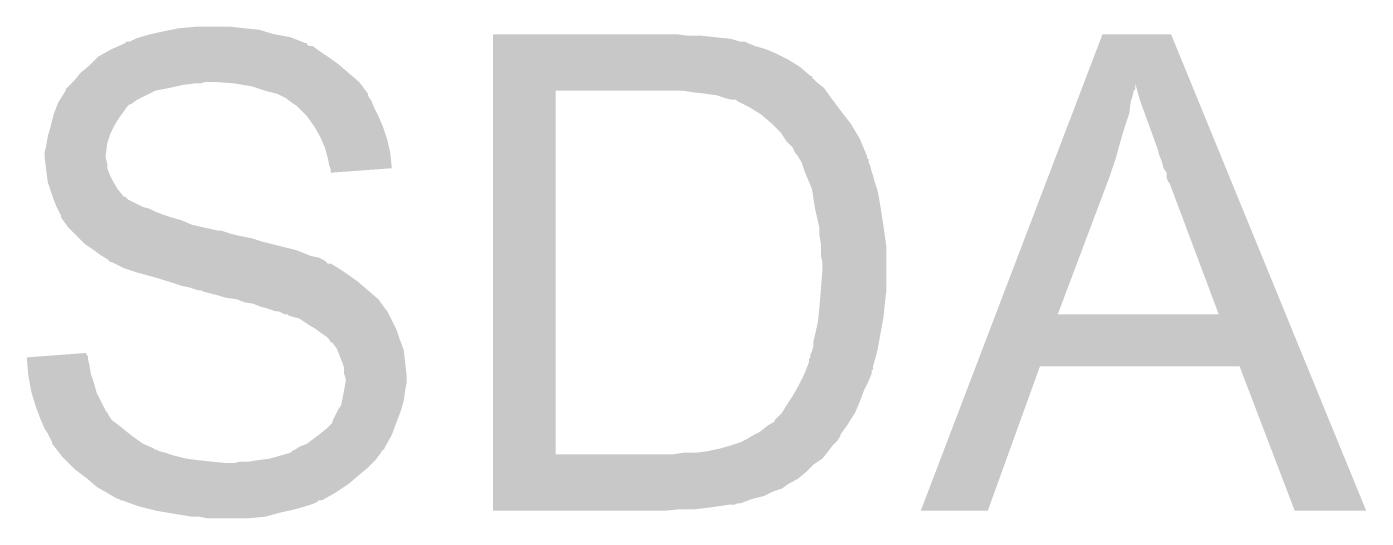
# Model space of a CAD drawing. Extents: x -1.4 to 24.2, y -3.9 to 40.3.
# Drawn here: x 18.933 to 21.217, y 22.949 to 23.787 of the extents above; entities that cross this region are included whole.
import ezdxf

# ---------------------------------------------------------------- set-up
doc = ezdxf.new("R2010")
doc.units = 0
doc.layers.add('USBI2CCLICK_V102A_GTO', color=14, linetype='CONTINUOUS')

msp = doc.modelspace()

# ---------------------------------------------------------------- linework, layer by layer
at = {"layer": 'USBI2CCLICK_V102A_GTO'}
for points in [[(19.1262, 23.76932), (19.143978, 23.7744), (19.382732, 23.76932), (19.3548, 23.7744)], [(19.143978, 23.7744), (19.16684, 23.77948), (19.3548, 23.7744), (19.337868, 23.77948)], [(19.16684, 23.77948), (19.17954, 23.78202), (19.337868, 23.77948), (19.329402, 23.78202)], [(19.17954, 23.78202), (19.19224, 23.78456), (19.329402, 23.78202), (19.304, 23.78456)], [(19.19224, 23.78456), (19.220178, 23.7871), (19.304, 23.78456), (19.28114, 23.7871)], [(19.7282, 23.77186), (19.728202, 23.7744), (20.060922, 23.77186), (20.0406, 23.7744)], [(19.7282, 23.76932), (19.7282, 23.77186), (20.10664, 23.76932), (20.08378, 23.77186)], [(20.735036, 23.690418), (20.76705, 23.774386), (20.918256, 23.690418), (20.883884, 23.774386)], [(20.76705, 23.774386), (20.767056, 23.7744), (20.883884, 23.774386), (20.767056, 23.7744)], [(19.073366, 23.74646), (19.077938, 23.749), (19.431, 23.74646), (19.427614, 23.749)], [(19.077938, 23.749), (19.089356, 23.754076), (19.427614, 23.749), (19.420846, 23.754076)], [(19.089356, 23.754076), (19.089366, 23.75408), (19.420846, 23.754076), (19.415764, 23.75408)], [(19.089366, 23.75408), (19.095066, 23.756614), (19.415764, 23.75408), (19.410694, 23.756614)], [(19.095066, 23.756614), (19.100746, 23.759138), (19.410694, 23.756614), (19.41068, 23.759138)], [(19.100746, 23.759138), (19.100794, 23.75916), (19.41068, 23.759138), (19.408144, 23.75916)], [(19.100794, 23.75916), (19.1008, 23.759162), (19.408144, 23.75916), (19.40814, 23.759162)], [(19.1008, 23.759162), (19.103346, 23.7617), (19.40814, 23.759162), (19.401794, 23.7617)], [(19.103346, 23.7617), (19.108424, 23.761702), (19.401794, 23.7617), (19.401788, 23.761702)], [(19.108424, 23.761702), (19.118582, 23.76678), (19.401788, 23.761702), (19.38909, 23.76678)], [(19.118582, 23.76678), (19.126194, 23.769318), (19.38909, 23.76678), (19.382742, 23.769318)], [(19.126194, 23.769318), (19.1262, 23.76932), (19.382742, 23.769318), (19.382732, 23.76932)], [(19.7282, 23.76678), (19.7282, 23.76932), (20.132042, 23.76678), (20.10664, 23.76932)], [(19.7282, 23.7617), (19.7282, 23.76678), (20.149822, 23.7617), (20.132042, 23.76678)], [(19.7282, 23.761698), (19.7282, 23.7617), (20.157444, 23.761698), (20.149822, 23.7617)], [(19.7282, 23.75916), (19.7282, 23.761698), (20.16252, 23.75916), (20.157444, 23.761698)], [(19.7282, 23.754078), (19.7282, 23.75916), (20.17522, 23.754078), (20.16252, 23.75916)], [(19.7282, 23.749), (19.7282, 23.754078), (20.193002, 23.749), (20.17522, 23.754078)], [(19.7282, 23.74138), (19.7282, 23.749), (20.21078, 23.74138), (20.193002, 23.749)], [(19.04238, 23.7236), (19.05508, 23.7363), (19.46402, 23.7236), (19.44624, 23.7363)], [(19.05508, 23.7363), (19.055082, 23.736302), (19.44624, 23.7363), (19.446238, 23.736302)], [(19.055082, 23.736302), (19.073366, 23.74646), (19.446238, 23.736302), (19.431, 23.74646)], [(19.7282, 23.73122), (19.7282, 23.74138), (20.231098, 23.73122), (20.21078, 23.74138)], [(19.7282, 23.71852), (19.7282, 23.73122), (20.251422, 23.71852), (20.231098, 23.73122)], [(19.014442, 23.695662), (19.024602, 23.708362), (19.496616, 23.695662), (19.481798, 23.708362)], [(19.024602, 23.708362), (19.039838, 23.721058), (19.481798, 23.708362), (19.466986, 23.721058)], [(19.039838, 23.721058), (19.04238, 23.7236), (19.466986, 23.721058), (19.46402, 23.7236)], [(19.7282, 23.70328), (19.7282, 23.71852), (20.269206, 23.70328), (20.251422, 23.71852)], [(19.7282, 23.703258), (19.7282, 23.70328), (20.27174, 23.703258), (20.269206, 23.70328)], [(19.7282, 23.700734), (19.7282, 23.703258), (20.271746, 23.700734), (20.27174, 23.703258)], [(18.9992, 23.677884), (18.999206, 23.680426), (19.151626, 23.677884), (19.164332, 23.680426)], [(18.999206, 23.680426), (19.00174, 23.68296), (19.164332, 23.680426), (19.177, 23.68296)], [(19.00174, 23.68296), (19.00682, 23.68804), (19.177, 23.68296), (19.199862, 23.68804)], [(19.00682, 23.68804), (19.00936, 23.69058), (19.199862, 23.68804), (19.22018, 23.69058)], [(19.00936, 23.69058), (19.011898, 23.693118), (19.230336, 23.69058), (19.237958, 23.693118)], [(19.011898, 23.693118), (19.0119, 23.69312), (19.237958, 23.693118), (19.253202, 23.69312)], [(19.0119, 23.69312), (19.014442, 23.695662), (19.49958, 23.69312), (19.496616, 23.695662)], [(19.253228, 23.693118), (19.253202, 23.69312), (19.499582, 23.693118), (19.49958, 23.69312)], [(19.286222, 23.69058), (19.253228, 23.693118), (19.501486, 23.69058), (19.499582, 23.693118)], [(19.3167, 23.6855), (19.286222, 23.69058), (19.505296, 23.6855), (19.501486, 23.69058)], [(19.339562, 23.67788), (19.3167, 23.6855), (19.511008, 23.67788), (19.505296, 23.6855)], [(19.728198, 23.693118), (19.7282, 23.700734), (20.279362, 23.693118), (20.271746, 23.700734)], [(19.728198, 23.682958), (19.728198, 23.693118), (20.292062, 23.682958), (20.279362, 23.693118)], [(19.728198, 23.67788), (19.728198, 23.682958), (20.29569, 23.67788), (20.292062, 23.682958)], [(20.730256, 23.677882), (20.731226, 23.680426), (20.820384, 23.677882), (20.82292, 23.680426)], [(20.731226, 23.680426), (20.735036, 23.690418), (20.82292, 23.680426), (20.822924, 23.690418)], [(20.83054, 23.66264), (20.822924, 23.690418), (20.929626, 23.66264), (20.918256, 23.690418)], [(18.985548, 23.65502), (18.986502, 23.657562), (19.110956, 23.65502), (19.114346, 23.657562)], [(18.986502, 23.657562), (18.989672, 23.662638), (19.114346, 23.657562), (19.12112, 23.662638)], [(18.989672, 23.662638), (18.999196, 23.677878), (19.12112, 23.662638), (19.151598, 23.677878)], [(18.999196, 23.677878), (18.9992, 23.677884), (19.151598, 23.677878), (19.151626, 23.677884)], [(19.359878, 23.672802), (19.339562, 23.67788), (19.514816, 23.672802), (19.511008, 23.67788)], [(19.35989, 23.672796), (19.359878, 23.672802), (19.51482, 23.672796), (19.514816, 23.672802)], [(19.36497, 23.670256), (19.35989, 23.672796), (19.514822, 23.670256), (19.51482, 23.672796)], [(19.375118, 23.66518), (19.36497, 23.670256), (19.517362, 23.66518), (19.514822, 23.670256)], [(19.378512, 23.662636), (19.375118, 23.66518), (19.5199, 23.662636), (19.517362, 23.66518)], [(19.38528, 23.65756), (19.378512, 23.662636), (19.521932, 23.65756), (19.5199, 23.662636)], [(19.3929, 23.65248), (19.38528, 23.65756), (19.523964, 23.65248), (19.521932, 23.65756)], [(19.728182, 23.058142), (19.728198, 23.67786), (19.83486, 23.058142), (19.834862, 23.67786)], [(19.728198, 23.67786), (19.728198, 23.67788), (19.834862, 23.67786), (20.02282, 23.67788)], [(20.068538, 23.67534), (20.053302, 23.67788), (20.297504, 23.67534), (20.29569, 23.67788)], [(20.0914, 23.6728), (20.068538, 23.67534), (20.299318, 23.6728), (20.297504, 23.67534)], [(20.109182, 23.670258), (20.0914, 23.6728), (20.301134, 23.670258), (20.299318, 23.6728)], [(20.12442, 23.665182), (20.109182, 23.670258), (20.30476, 23.665182), (20.301134, 23.670258)], [(20.124428, 23.66518), (20.12442, 23.665182), (20.30476, 23.66518), (20.30476, 23.665182)], [(20.134582, 23.66264), (20.124428, 23.66518), (20.306666, 23.66264), (20.30476, 23.66518)], [(20.142206, 23.662634), (20.134582, 23.66264), (20.30667, 23.662634), (20.306666, 23.66264)], [(20.144744, 23.660098), (20.142206, 23.662634), (20.308572, 23.660098), (20.30667, 23.662634)], [(20.165058, 23.64994), (20.144744, 23.660098), (20.31619, 23.64994), (20.308572, 23.660098)], [(20.71573, 23.639782), (20.723476, 23.660102), (20.81276, 23.639782), (20.815302, 23.660102)], [(20.723476, 23.660102), (20.726382, 23.66772), (20.815302, 23.660102), (20.817838, 23.66772)], [(20.726382, 23.66772), (20.730256, 23.677882), (20.817838, 23.66772), (20.820384, 23.677882)], [(20.86102, 23.578818), (20.83054, 23.66264), (20.963938, 23.578818), (20.929626, 23.66264)], [(18.97761, 23.632158), (18.978882, 23.637242), (19.090638, 23.632158), (19.09445, 23.637242)], [(18.978882, 23.637242), (18.980786, 23.64232), (19.09445, 23.637242), (19.09826, 23.64232)], [(18.980786, 23.64232), (18.983642, 23.64994), (19.09826, 23.64232), (19.10334, 23.64994)], [(18.983642, 23.64994), (18.985546, 23.655014), (19.10334, 23.64994), (19.108414, 23.655014)], [(18.985546, 23.655014), (18.985548, 23.65502), (19.108414, 23.655014), (19.110956, 23.65502)], [(19.39544, 23.64994), (19.3929, 23.65248), (19.52498, 23.64994), (19.523964, 23.65248)], [(19.410678, 23.634702), (19.39544, 23.64994), (19.5326, 23.634702), (19.52498, 23.64994)], [(19.41068, 23.6347), (19.410678, 23.634702), (19.5326, 23.6347), (19.5326, 23.634702)], [(19.42338, 23.616922), (19.41068, 23.6347), (19.54022, 23.616922), (19.5326, 23.6347)], [(20.173188, 23.64486), (20.165058, 23.64994), (20.32, 23.64486), (20.31619, 23.64994)], [(20.185382, 23.63724), (20.173188, 23.64486), (20.325928, 23.63724), (20.32, 23.64486)], [(20.20316, 23.622002), (20.185382, 23.63724), (20.33778, 23.622002), (20.325928, 23.63724)], [(20.707012, 23.61692), (20.71573, 23.639782), (20.80514, 23.61692), (20.81276, 23.639782)], [(18.97017, 23.604218), (18.9738, 23.61692), (19.0754, 23.604218), (19.08175, 23.61692)], [(18.9738, 23.61692), (18.974434, 23.61946), (19.08175, 23.61692), (19.08302, 23.61946)], [(18.974434, 23.61946), (18.97761, 23.632158), (19.08302, 23.61946), (19.090638, 23.632158)], [(19.423382, 23.61692), (19.42338, 23.616922), (19.54022, 23.61692), (19.54022, 23.616922)], [(19.43354, 23.599142), (19.423382, 23.61692), (19.546146, 23.599142), (19.54022, 23.61692)], [(20.203164, 23.621998), (20.20316, 23.622002), (20.337782, 23.621998), (20.33778, 23.622002)], [(20.2184, 23.60676), (20.203164, 23.621998), (20.346926, 23.60676), (20.337782, 23.621998)], [(20.697328, 23.59152), (20.707012, 23.61692), (20.79752, 23.59152), (20.80514, 23.61692)], [(18.96618, 23.5839), (18.967026, 23.588978), (19.069684, 23.5839), (19.07032, 23.588978)], [(18.967026, 23.588978), (18.96872, 23.599142), (19.07032, 23.588978), (19.073708, 23.599142)], [(18.96872, 23.599142), (18.97017, 23.604218), (19.073708, 23.599142), (19.0754, 23.604218)], [(19.43572, 23.594058), (19.43354, 23.599142), (19.54784, 23.594058), (19.546146, 23.599142)], [(19.44116, 23.581362), (19.43572, 23.594058), (19.550662, 23.581362), (19.54784, 23.594058)], [(20.225174, 23.5966), (20.2184, 23.60676), (20.35302, 23.5966), (20.346926, 23.60676)], [(20.228562, 23.591518), (20.225174, 23.5966), (20.355138, 23.591518), (20.35302, 23.5966)], [(20.238722, 23.581356), (20.228562, 23.591518), (20.359372, 23.581356), (20.355138, 23.591518)], [(20.686676, 23.56358), (20.697328, 23.59152), (20.789898, 23.56358), (20.79752, 23.59152)], [(18.96364, 23.573742), (18.96618, 23.5839), (19.068414, 23.573742), (19.069684, 23.5839)], [(18.96364, 23.568658), (18.96364, 23.573742), (19.06778, 23.568658), (19.068414, 23.573742)], [(18.96364, 23.563582), (18.96364, 23.568658), (19.06778, 23.563582), (19.06778, 23.568658)], [(19.444064, 23.571198), (19.44116, 23.581362), (19.55292, 23.571198), (19.550662, 23.581362)], [(19.44624, 23.56358), (19.444064, 23.571198), (19.553676, 23.56358), (19.55292, 23.571198)], [(20.243802, 23.5712), (20.238722, 23.581356), (20.363602, 23.5712), (20.359372, 23.581356)], [(20.246342, 23.568658), (20.243802, 23.5712), (20.364662, 23.568658), (20.363602, 23.5712)], [(20.247868, 23.566116), (20.246342, 23.568658), (20.36572, 23.566116), (20.364662, 23.568658)], [(20.249394, 23.563574), (20.247868, 23.566116), (20.365726, 23.563574), (20.36572, 23.566116)], [(20.863562, 23.568658), (20.86102, 23.578818), (20.968098, 23.568658), (20.963938, 23.578818)], [(20.86864, 23.555958), (20.863562, 23.568658), (20.973296, 23.555958), (20.968098, 23.568658)], [(18.963642, 23.563578), (18.96364, 23.563582), (19.06778, 23.563578), (19.06778, 23.563582)], [(18.964912, 23.553418), (18.963642, 23.563578), (19.07032, 23.553418), (19.06778, 23.563578)], [(18.965864, 23.545796), (18.964912, 23.553418), (19.070322, 23.545796), (19.07032, 23.553418)], [(18.967452, 23.5331), (18.965864, 23.545796), (19.0754, 23.5331), (19.070322, 23.545796)], [(19.44878, 23.550882), (19.44624, 23.56358), (19.554936, 23.550882), (19.553676, 23.56358)], [(19.450474, 23.545798), (19.44878, 23.550882), (19.555438, 23.545798), (19.554936, 23.550882)], [(19.451318, 23.543262), (19.450474, 23.545798), (19.520668, 23.543262), (19.555438, 23.545798)], [(19.45132, 23.538204), (19.451318, 23.543262), (19.45132, 23.538204), (19.520668, 23.543262)], [(20.250916, 23.561034), (20.249394, 23.563574), (20.36826, 23.561034), (20.365726, 23.563574)], [(20.25396, 23.55596), (20.250916, 23.561034), (20.368262, 23.55596), (20.36826, 23.561034)], [(20.253962, 23.555956), (20.25396, 23.55596), (20.368262, 23.555956), (20.368262, 23.55596)], [(20.255656, 23.550878), (20.253962, 23.555956), (20.370802, 23.550878), (20.368262, 23.555956)], [(20.25904, 23.540722), (20.255656, 23.550878), (20.37334, 23.540722), (20.370802, 23.550878)], [(20.675054, 23.5331), (20.686676, 23.56358), (20.77974, 23.5331), (20.789898, 23.56358)], [(20.871182, 23.545796), (20.86864, 23.555958), (20.977456, 23.545796), (20.973296, 23.555958)], [(20.87626, 23.538176), (20.871182, 23.545796), (20.980574, 23.538176), (20.977456, 23.545796)], [(18.96872, 23.522942), (18.967452, 23.5331), (19.08048, 23.522942), (19.0754, 23.5331)], [(18.972954, 23.51024), (18.96872, 23.522942), (19.0881, 23.51024), (19.08048, 23.522942)], [(20.262216, 23.5331), (20.25904, 23.540722), (20.375878, 23.5331), (20.37334, 23.540722)], [(20.266448, 23.522942), (20.262216, 23.5331), (20.37842, 23.522942), (20.375878, 23.5331)], [(20.27174, 23.510238), (20.266448, 23.522942), (20.382654, 23.510238), (20.37842, 23.522942)], [(20.585002, 23.29691), (20.675054, 23.5331), (20.69085, 23.29691), (20.77974, 23.5331)], [(20.876262, 23.530558), (20.87626, 23.538176), (20.983694, 23.530558), (20.980574, 23.538176)], [(20.878804, 23.522938), (20.876262, 23.530558), (20.986812, 23.522938), (20.983694, 23.530558)], [(20.88134, 23.520396), (20.878804, 23.522938), (20.987852, 23.520396), (20.986812, 23.522938)], [(20.96513, 23.29688), (20.88134, 23.520396), (21.079346, 23.29688), (20.987852, 23.520396)], [(18.977188, 23.49754), (18.972954, 23.51024), (19.098268, 23.49754), (19.0881, 23.51024)], [(18.97719, 23.497534), (18.977188, 23.49754), (19.100806, 23.497534), (19.098268, 23.49754)], [(18.97888, 23.492458), (18.97719, 23.497534), (19.105884, 23.492458), (19.100806, 23.497534)], [(20.272132, 23.507698), (20.27174, 23.510238), (20.3835, 23.507698), (20.382654, 23.510238)], [(20.274086, 23.495), (20.272132, 23.507698), (20.38604, 23.495), (20.3835, 23.507698)], [(18.98396, 23.47976), (18.97888, 23.492458), (19.13128, 23.47976), (19.105884, 23.492458)], [(18.983962, 23.479758), (18.98396, 23.47976), (19.131282, 23.479758), (19.13128, 23.47976)], [(18.98523, 23.47722), (18.983962, 23.479758), (19.141442, 23.47722), (19.131282, 23.479758)], [(18.98777, 23.47214), (18.98523, 23.47722), (19.1516, 23.47214), (19.141442, 23.47722)], [(20.27643, 23.47976), (20.274086, 23.495), (20.38858, 23.47976), (20.38604, 23.495)], [(20.27682, 23.47722), (20.27643, 23.47976), (20.388972, 23.47722), (20.38858, 23.47976)], [(20.283854, 23.44674), (20.27682, 23.47722), (20.39366, 23.44674), (20.388972, 23.47722)], [(18.99031, 23.46706), (18.98777, 23.47214), (19.164298, 23.46706), (19.1516, 23.47214)], [(18.991578, 23.464524), (18.99031, 23.46706), (19.171908, 23.464524), (19.164298, 23.46706)], [(18.99158, 23.461984), (18.991578, 23.464524), (19.179528, 23.461984), (19.171908, 23.464524)], [(18.991584, 23.46198), (18.99158, 23.461984), (19.17954, 23.46198), (19.179528, 23.461984)], [(18.995212, 23.4569), (18.991584, 23.46198), (19.197322, 23.4569), (19.17954, 23.46198)], [(19.000654, 23.44928), (18.995212, 23.4569), (19.215102, 23.44928), (19.197322, 23.4569)], [(19.00428, 23.4442), (19.000654, 23.44928), (19.237962, 23.4442), (19.215102, 23.44928)], [(19.00936, 23.43912), (19.00428, 23.4442), (19.260822, 23.43912), (19.237962, 23.4442)], [(19.009362, 23.439118), (19.00936, 23.43912), (19.265902, 23.439118), (19.260822, 23.43912)], [(19.014438, 23.434042), (19.009362, 23.439118), (19.28114, 23.434042), (19.265902, 23.439118)], [(19.01698, 23.4315), (19.014438, 23.434042), (19.2913, 23.4315), (19.28114, 23.434042)], [(19.022062, 23.426418), (19.01698, 23.4315), (19.3167, 23.426418), (19.2913, 23.4315)], [(20.28444, 23.444198), (20.283854, 23.44674), (20.394024, 23.444198), (20.39366, 23.44674)], [(20.28444, 23.431498), (20.28444, 23.444198), (20.395838, 23.431498), (20.394024, 23.444198)], [(20.28698, 23.416258), (20.28444, 23.431498), (20.398016, 23.416258), (20.395838, 23.431498)], [(19.027138, 23.421342), (19.022062, 23.426418), (19.33194, 23.421342), (19.3167, 23.426418)], [(19.032218, 23.416262), (19.027138, 23.421342), (19.352256, 23.416262), (19.33194, 23.421342)], [(19.04746, 23.4061), (19.032218, 23.416262), (19.392896, 23.4061), (19.352256, 23.416262)], [(19.047464, 23.406098), (19.04746, 23.4061), (19.392902, 23.406098), (19.392896, 23.4061)], [(19.05762, 23.39848), (19.047464, 23.406098), (19.411952, 23.39848), (19.392902, 23.406098)], [(20.28698, 23.411178), (20.28698, 23.416258), (20.39874, 23.411178), (20.398016, 23.416258)], [(20.28698, 23.395938), (20.28698, 23.411178), (20.39874, 23.395938), (20.39874, 23.411178)], [(19.061854, 23.39594), (19.05762, 23.39848), (19.418302, 23.39594), (19.411952, 23.39848)], [(19.066092, 23.393398), (19.061854, 23.39594), (19.431002, 23.393398), (19.418302, 23.39594)], [(19.070318, 23.390862), (19.066092, 23.393398), (19.436074, 23.390862), (19.431002, 23.393398)], [(19.072862, 23.388318), (19.070318, 23.390862), (19.44116, 23.388318), (19.436074, 23.390862)], [(19.075394, 23.385786), (19.072862, 23.388318), (19.443696, 23.385786), (19.44116, 23.388318)], [(19.077936, 23.38578), (19.075394, 23.385786), (19.443702, 23.38578), (19.443696, 23.385786)], [(19.083018, 23.38324), (19.077936, 23.38578), (19.446246, 23.38324), (19.443702, 23.38578)], [(19.083022, 23.383238), (19.083018, 23.38324), (19.451324, 23.383238), (19.446246, 23.38324)], [(19.098256, 23.375622), (19.083022, 23.383238), (19.46402, 23.375622), (19.451324, 23.383238)], [(20.28952, 23.385778), (20.28698, 23.395938), (20.39874, 23.385778), (20.39874, 23.395938)], [(20.28952, 23.37308), (20.28952, 23.385778), (20.39874, 23.37308), (20.39874, 23.385778)], [(19.09826, 23.37562), (19.098256, 23.375622), (19.464024, 23.37562), (19.46402, 23.375622)], [(19.12112, 23.368), (19.09826, 23.37562), (19.475452, 23.368), (19.464024, 23.37562)], [(19.130434, 23.36546), (19.12112, 23.368), (19.47926, 23.36546), (19.475452, 23.368)], [(19.14906, 23.36038), (19.130434, 23.36546), (19.486372, 23.36038), (19.47926, 23.36546)], [(19.17446, 23.35276), (19.14906, 23.36038), (19.49704, 23.35276), (19.486372, 23.36038)], [(20.28698, 23.34006), (20.28952, 23.37308), (20.39874, 23.34006), (20.39874, 23.37308)], [(19.19732, 23.345142), (19.17446, 23.35276), (19.505928, 23.345142), (19.49704, 23.35276)], [(19.210018, 23.3426), (19.19732, 23.345142), (19.508894, 23.3426), (19.505928, 23.345142)], [(19.225258, 23.337522), (19.210018, 23.3426), (19.514818, 23.337522), (19.508894, 23.3426)], [(19.230336, 23.33752), (19.225258, 23.337522), (19.51482, 23.33752), (19.514818, 23.337522)], [(19.235418, 23.33498), (19.230336, 23.33752), (19.517784, 23.33498), (19.51482, 23.33752)], [(20.285074, 23.3172), (20.286768, 23.33752), (20.3962, 23.3172), (20.39874, 23.33752)], [(20.286768, 23.33752), (20.28698, 23.34006), (20.39874, 23.33752), (20.39874, 23.34006)], [(19.25574, 23.3299), (19.235418, 23.33498), (19.52371, 23.3299), (19.517784, 23.33498)], [(19.273518, 23.32482), (19.25574, 23.3299), (19.529638, 23.32482), (19.52371, 23.3299)], [(19.291296, 23.32228), (19.273518, 23.32482), (19.5326, 23.32228), (19.529638, 23.32482)], [(19.291302, 23.322278), (19.291296, 23.32228), (19.532602, 23.322278), (19.5326, 23.32228)], [(19.303998, 23.317202), (19.291302, 23.322278), (19.536228, 23.317202), (19.532602, 23.322278)], [(19.319238, 23.31466), (19.303998, 23.317202), (19.538044, 23.31466), (19.536228, 23.317202)], [(19.331938, 23.309582), (19.319238, 23.31466), (19.541672, 23.309582), (19.538044, 23.31466)], [(20.28444, 23.30958), (20.285074, 23.3172), (20.395438, 23.30958), (20.3962, 23.3172)], [(19.3421, 23.307038), (19.331938, 23.309582), (19.543488, 23.307038), (19.541672, 23.309582)], [(19.349726, 23.304498), (19.3421, 23.307038), (19.545302, 23.304498), (19.543488, 23.307038)], [(19.357338, 23.301962), (19.349726, 23.304498), (19.547838, 23.301962), (19.545302, 23.304498)], [(19.362416, 23.30196), (19.357338, 23.301962), (19.54784, 23.30196), (19.547838, 23.301962)], [(19.362426, 23.301956), (19.362416, 23.30196), (19.547842, 23.301956), (19.54784, 23.30196)], [(19.372576, 23.296882), (19.362426, 23.301956), (19.55038, 23.296882), (19.547842, 23.301956)], [(19.377654, 23.29688), (19.372576, 23.296882), (19.55038, 23.29688), (19.55038, 23.296882)], [(19.380198, 23.294344), (19.377654, 23.29688), (19.551648, 23.294344), (19.55038, 23.29688)], [(19.39798, 23.289262), (19.380198, 23.294344), (19.55419, 23.289262), (19.551648, 23.294344)], [(20.2819, 23.28418), (20.282662, 23.2918), (20.392274, 23.28418), (20.39366, 23.2918)], [(20.282662, 23.2918), (20.28444, 23.30958), (20.39366, 23.2918), (20.395438, 23.30958)], [(20.551096, 23.20798), (20.584992, 23.29688), (21.115736, 23.20798), (21.079346, 23.29688)], [(20.584992, 23.29688), (20.585002, 23.29691), (20.96513, 23.29688), (20.69085, 23.29691)], [(19.41322, 23.279098), (19.39798, 23.289262), (19.559272, 23.279098), (19.55419, 23.289262)], [(19.425918, 23.271482), (19.41322, 23.279098), (19.56308, 23.271482), (19.559272, 23.279098)], [(19.425924, 23.271478), (19.425918, 23.271482), (19.56308, 23.271478), (19.56308, 23.271482)], [(19.43608, 23.26386), (19.425924, 23.271478), (19.56562, 23.26386), (19.56308, 23.271478)], [(20.27682, 23.26132), (20.2819, 23.28418), (20.388118, 23.26132), (20.392274, 23.28418)], [(19.4437, 23.25878), (19.43608, 23.26386), (19.567314, 23.25878), (19.56562, 23.26386)], [(19.44624, 23.25624), (19.4437, 23.25878), (19.56816, 23.25624), (19.567314, 23.25878)], [(19.448778, 23.2537), (19.44624, 23.25624), (19.569114, 23.2537), (19.56816, 23.25624)], [(19.451314, 23.248634), (19.448778, 23.2537), (19.571012, 23.248634), (19.569114, 23.2537)], [(19.45385, 23.24862), (19.451314, 23.248634), (19.571018, 23.24862), (19.571012, 23.248634)], [(19.461478, 23.238462), (19.45385, 23.24862), (19.574828, 23.238462), (19.571018, 23.24862)], [(20.27428, 23.251158), (20.27682, 23.26132), (20.38627, 23.251158), (20.388118, 23.26132)], [(20.27428, 23.243538), (20.27428, 23.251158), (20.384884, 23.243538), (20.38627, 23.251158)], [(18.933162, 23.223198), (18.96725, 23.225754), (19.0373, 23.223198), (19.0373, 23.225754)], [(18.933372, 23.220678), (18.933162, 23.223198), (19.0373, 23.220678), (19.0373, 23.223198)], [(18.96725, 23.225754), (19.001124, 23.228294), (19.0373, 23.225754), (19.034766, 23.228294)], [(19.001124, 23.228294), (19.03476, 23.230816), (19.034766, 23.228294), (19.03476, 23.230816)], [(19.462496, 23.235918), (19.461478, 23.238462), (19.57578, 23.235918), (19.574828, 23.238462)], [(19.47164, 23.21306), (19.462496, 23.235918), (19.57832, 23.21306), (19.57578, 23.235918)], [(20.26666, 23.220674), (20.269194, 23.223214), (20.379342, 23.220674), (20.380034, 23.223214)], [(20.269194, 23.223214), (20.2692, 23.228296), (20.380034, 23.223214), (20.38142, 23.228296)], [(20.2692, 23.228296), (20.27174, 23.233378), (20.38142, 23.228296), (20.382806, 23.233378)], [(20.27174, 23.233378), (20.272374, 23.23592), (20.382806, 23.233378), (20.3835, 23.23592)], [(20.272374, 23.23592), (20.27428, 23.243538), (20.3835, 23.23592), (20.384884, 23.243538)], [(18.93422, 23.21052), (18.933372, 23.220678), (19.03984, 23.21052), (19.0373, 23.220678)], [(18.93549, 23.195278), (18.93422, 23.21052), (19.042382, 23.195278), (19.03984, 23.21052)], [(19.474178, 23.205442), (19.47164, 23.21306), (19.579168, 23.205442), (19.57832, 23.21306)], [(19.47418, 23.195284), (19.474178, 23.205442), (19.580296, 23.195284), (19.579168, 23.205442)], [(20.25904, 23.19528), (20.260942, 23.200354), (20.373338, 23.19528), (20.37334, 23.200354)], [(20.260942, 23.200354), (20.261894, 23.202894), (20.37334, 23.200354), (20.375874, 23.202894)], [(20.261894, 23.202894), (20.2638, 23.207978), (20.375874, 23.202894), (20.37588, 23.207978)], [(20.2638, 23.207978), (20.266658, 23.215596), (20.37588, 23.207978), (20.377956, 23.215596)], [(20.266658, 23.215596), (20.26666, 23.220674), (20.377956, 23.215596), (20.379342, 23.220674)], [(20.457172, 22.96163), (20.55109, 23.207964), (20.571454, 22.96163), (20.660356, 23.207964)], [(20.55109, 23.207964), (20.551096, 23.20798), (20.660356, 23.207964), (21.000704, 23.20798)], [(21.094696, 22.961614), (21.000704, 23.20798), (21.216584, 22.961614), (21.115736, 23.20798)], [(18.9357, 23.192738), (18.93549, 23.195278), (19.04323, 23.192738), (19.042382, 23.195278)], [(18.93801, 23.18004), (18.9357, 23.192738), (19.04746, 23.18004), (19.04323, 23.192738)], [(18.94078, 23.1648), (18.93801, 23.18004), (19.051816, 23.1648), (19.04746, 23.18004)], [(19.475874, 23.190198), (19.47418, 23.195284), (19.58086, 23.190198), (19.580296, 23.195284)], [(19.47418, 23.16734), (19.476296, 23.180038), (19.57832, 23.16734), (19.58086, 23.180038)], [(19.476718, 23.187662), (19.475874, 23.190198), (19.58086, 23.187662), (19.58086, 23.190198)], [(19.476296, 23.180038), (19.47672, 23.182582), (19.58086, 23.180038), (19.58086, 23.182582)], [(19.47672, 23.182582), (19.476718, 23.187662), (19.58086, 23.182582), (19.58086, 23.187662)], [(20.24888, 23.174962), (20.252688, 23.18258), (20.36445, 23.174962), (20.36826, 23.18258)], [(20.252688, 23.18258), (20.259036, 23.195276), (20.36826, 23.18258), (20.373338, 23.195276)], [(20.259036, 23.195276), (20.25904, 23.19528), (20.373338, 23.195276), (20.373338, 23.19528)], [(18.941542, 23.16226), (18.94078, 23.1648), (19.05254, 23.16226), (19.051816, 23.1648)], [(18.9484, 23.139398), (18.941542, 23.16226), (19.063974, 23.139398), (19.05254, 23.16226)], [(19.470624, 23.149558), (19.47418, 23.16734), (19.57578, 23.149558), (19.57832, 23.16734)], [(20.231944, 23.14702), (20.23872, 23.15718), (20.35302, 23.14702), (20.35683, 23.15718)], [(20.23872, 23.15718), (20.244524, 23.16734), (20.35683, 23.15718), (20.36064, 23.16734)], [(20.244524, 23.16734), (20.24888, 23.174962), (20.36064, 23.16734), (20.36445, 23.174962)], [(18.951258, 23.13178), (18.9484, 23.139398), (19.067782, 23.13178), (19.063974, 23.139398)], [(18.952212, 23.129236), (18.951258, 23.13178), (19.070322, 23.129236), (19.067782, 23.13178)], [(19.453862, 23.114004), (19.46275, 23.13178), (19.564034, 23.114004), (19.5707, 23.13178)], [(19.46275, 23.13178), (19.464022, 23.134322), (19.5707, 23.13178), (19.571426, 23.134322)], [(19.464022, 23.134322), (19.469102, 23.141942), (19.571426, 23.134322), (19.573602, 23.141942)], [(19.469102, 23.141942), (19.470624, 23.149558), (19.573602, 23.141942), (19.57578, 23.149558)], [(20.220938, 23.12924), (20.22856, 23.141942), (20.345398, 23.12924), (20.350842, 23.141942)], [(20.22856, 23.141942), (20.231944, 23.14702), (20.350842, 23.141942), (20.35302, 23.14702)], [(18.954116, 23.124158), (18.952212, 23.129236), (19.072862, 23.124158), (19.070322, 23.129236)], [(18.95602, 23.11908), (18.954116, 23.124158), (19.076248, 23.11908), (19.072862, 23.124158)], [(18.95711, 23.116538), (18.95602, 23.11908), (19.077942, 23.116538), (19.076248, 23.11908)], [(18.960376, 23.10892), (18.95711, 23.116538), (19.0881, 23.10892), (19.077942, 23.116538)], [(18.96364, 23.1013), (18.960376, 23.10892), (19.097626, 23.1013), (19.0881, 23.10892)], [(19.4437, 23.1013), (19.45386, 23.111466), (19.55927, 23.1013), (19.563082, 23.111466)], [(19.45386, 23.111466), (19.453862, 23.114004), (19.563082, 23.111466), (19.564034, 23.114004)], [(20.19554, 23.10638), (20.199774, 23.108922), (20.330884, 23.10638), (20.3327, 23.108922)], [(20.199774, 23.108922), (20.20823, 23.113996), (20.3327, 23.108922), (20.33587, 23.113996)], [(20.20823, 23.113996), (20.20824, 23.116534), (20.33587, 23.113996), (20.337456, 23.116534)], [(20.20824, 23.116534), (20.220938, 23.129238), (20.337456, 23.116534), (20.345396, 23.129238)], [(20.220938, 23.129238), (20.220938, 23.12924), (20.345396, 23.129238), (20.345398, 23.12924)], [(18.968718, 23.093682), (18.96364, 23.1013), (19.107148, 23.093682), (19.097626, 23.1013)], [(18.97126, 23.0886), (18.968718, 23.093682), (19.1135, 23.0886), (19.107148, 23.093682)], [(18.976338, 23.078444), (18.97126, 23.0886), (19.12772, 23.078444), (19.1135, 23.0886)], [(19.410682, 23.075902), (19.430996, 23.091138), (19.546996, 23.075902), (19.55546, 23.091138)], [(19.430996, 23.091138), (19.431, 23.09114), (19.55546, 23.091138), (19.55546, 23.09114)], [(19.431, 23.09114), (19.4437, 23.1013), (19.55546, 23.09114), (19.55927, 23.1013)], [(20.15998, 23.08352), (20.168436, 23.088594), (20.316612, 23.08352), (20.319996, 23.088594)], [(20.168436, 23.088594), (20.172674, 23.091136), (20.319996, 23.088594), (20.32, 23.091136)], [(20.172674, 23.091136), (20.172682, 23.09114), (20.32, 23.091136), (20.320002, 23.09114)], [(20.172682, 23.09114), (20.182838, 23.096218), (20.320002, 23.09114), (20.323628, 23.096218)], [(20.182838, 23.096218), (20.19554, 23.10638), (20.323628, 23.096218), (20.330884, 23.10638)], [(18.97634, 23.075904), (18.976338, 23.078444), (19.131276, 23.075904), (19.12772, 23.078444)], [(18.976344, 23.0759), (18.97634, 23.075904), (19.13128, 23.0759), (19.131276, 23.075904)], [(18.982272, 23.068278), (18.976344, 23.0759), (19.14906, 23.068278), (19.13128, 23.0759)], [(18.984246, 23.06574), (18.982272, 23.068278), (19.151606, 23.06574), (19.14906, 23.068278)], [(18.984248, 23.065738), (18.984246, 23.06574), (19.154144, 23.065738), (19.151606, 23.06574)], [(18.986222, 23.063198), (18.984248, 23.065738), (19.159222, 23.063198), (19.154144, 23.065738)], [(18.988196, 23.06066), (18.986222, 23.063198), (19.169378, 23.06066), (19.159222, 23.063198)], [(19.382742, 23.060664), (19.385284, 23.063202), (19.536836, 23.060664), (19.538528, 23.063202)], [(19.385284, 23.063202), (19.390342, 23.065732), (19.538528, 23.063202), (19.540216, 23.065732)], [(19.390342, 23.065732), (19.390358, 23.06574), (19.540216, 23.065732), (19.542738, 23.06574)], [(19.390358, 23.06574), (19.390362, 23.065742), (19.542738, 23.06574), (19.542738, 23.065742)], [(19.390362, 23.065742), (19.39416, 23.068274), (19.542738, 23.065742), (19.54276, 23.068274)], [(19.39416, 23.068274), (19.39798, 23.07082), (19.54276, 23.068274), (19.544174, 23.07082)], [(19.39798, 23.07082), (19.410682, 23.075902), (19.544174, 23.07082), (19.546996, 23.075902)], [(20.073618, 23.06066), (20.09394, 23.0632), (20.297646, 23.06066), (20.29968, 23.0632)], [(20.09394, 23.0632), (20.116802, 23.06828), (20.29968, 23.0632), (20.30349, 23.06828)], [(20.116802, 23.06828), (20.134572, 23.073358), (20.30349, 23.06828), (20.3073, 23.073358)], [(20.134572, 23.073358), (20.13458, 23.07336), (20.3073, 23.073358), (20.3073, 23.07336)], [(20.13458, 23.07336), (20.149818, 23.07844), (20.3073, 23.07336), (20.31238, 23.07844)], [(20.149818, 23.07844), (20.154894, 23.080978), (20.31238, 23.07844), (20.314918, 23.080978)], [(20.154894, 23.080978), (20.15998, 23.08352), (20.314918, 23.080978), (20.316612, 23.08352)], [(18.992146, 23.055582), (18.988196, 23.06066), (19.18462, 23.055582), (19.169378, 23.06066)], [(18.99412, 23.053042), (18.992146, 23.055582), (19.194778, 23.053042), (19.18462, 23.055582)], [(18.996662, 23.0505), (18.99412, 23.053042), (19.204942, 23.0505), (19.194778, 23.053042)], [(18.999202, 23.04796), (18.996662, 23.0505), (19.22526, 23.04796), (19.204942, 23.0505)], [(19.001742, 23.04542), (18.999202, 23.04796), (19.24812, 23.04542), (19.22526, 23.04796)], [(19.004282, 23.04288), (19.001742, 23.04542), (19.273518, 23.04288), (19.24812, 23.04542)], [(19.011902, 23.03526), (19.004282, 23.04288), (19.51482, 23.03526), (19.522438, 23.04288)], [(19.286222, 23.04288), (19.296382, 23.04542), (19.522438, 23.04288), (19.524978, 23.04542)], [(19.311622, 23.04542), (19.32686, 23.04796), (19.524978, 23.04542), (19.527518, 23.04796)], [(19.32686, 23.04796), (19.347182, 23.0505), (19.527518, 23.04796), (19.529422, 23.0505)], [(19.347182, 23.0505), (19.37384, 23.05812), (19.529422, 23.0505), (19.53514, 23.05812)], [(19.37384, 23.05812), (19.382742, 23.060664), (19.53514, 23.05812), (19.536836, 23.060664)], [(19.72818, 23.02764), (19.728182, 23.040338), (20.26158, 23.02764), (20.274278, 23.040338)], [(19.728182, 23.05812), (19.728182, 23.058142), (20.035518, 23.05812), (19.83486, 23.058142)], [(19.728182, 23.050498), (19.728182, 23.05812), (20.289518, 23.050498), (20.295614, 23.05812)], [(19.728182, 23.040338), (19.728182, 23.050498), (20.274278, 23.040338), (20.289518, 23.050498)], [(20.035518, 23.05812), (20.0533, 23.06066), (20.295614, 23.05812), (20.297646, 23.06066)], [(19.01444, 23.032722), (19.011902, 23.03526), (19.511774, 23.032722), (19.51482, 23.03526)], [(19.02799, 23.02256), (19.01444, 23.032722), (19.49958, 23.02256), (19.511774, 23.032722)], [(19.034762, 23.01748), (19.02799, 23.02256), (19.493652, 23.01748), (19.49958, 23.02256)], [(19.046614, 23.00732), (19.034762, 23.01748), (19.4818, 23.00732), (19.493652, 23.01748)], [(19.72818, 23.01494), (19.72818, 23.02764), (20.246334, 23.01494), (20.26158, 23.02764)], [(19.05254, 23.00224), (19.046614, 23.00732), (19.474178, 23.00224), (19.4818, 23.00732)], [(19.070318, 22.992082), (19.05254, 23.00224), (19.458942, 22.992082), (19.474178, 23.00224)], [(19.72818, 23.014934), (19.72818, 23.01494), (20.243794, 23.014934), (20.246334, 23.01494)], [(19.72818, 23.012398), (19.72818, 23.014934), (20.241256, 23.012398), (20.243794, 23.014934)], [(19.72818, 23.007318), (19.72818, 23.012398), (20.2311, 23.007318), (20.241256, 23.012398)], [(19.72818, 22.9997), (19.72818, 23.007318), (20.220938, 22.9997), (20.2311, 23.007318)], [(19.72818, 22.99462), (19.72818, 22.9997), (20.2057, 22.99462), (20.220938, 22.9997)], [(19.72818, 22.986998), (19.72818, 22.99462), (20.190458, 22.986998), (20.2057, 22.99462)], [(19.07032, 22.99208), (19.070318, 22.992082), (19.458938, 22.99208), (19.458942, 22.992082)], [(19.083022, 22.98446), (19.07032, 22.99208), (19.445218, 22.98446), (19.458938, 22.99208)], [(19.088096, 22.981922), (19.083022, 22.98446), (19.44065, 22.981922), (19.445218, 22.98446)], [(19.090634, 22.98192), (19.088096, 22.981922), (19.440646, 22.98192), (19.44065, 22.981922)], [(19.093174, 22.979386), (19.090634, 22.98192), (19.436084, 22.979386), (19.440646, 22.98192)], [(19.095716, 22.97938), (19.093174, 22.979386), (19.436074, 22.97938), (19.436084, 22.979386)], [(19.095734, 22.979374), (19.095716, 22.97938), (19.430994, 22.979374), (19.436074, 22.97938)], [(19.10271, 22.976838), (19.095734, 22.979374), (19.428456, 22.976838), (19.430994, 22.979374)], [(19.109692, 22.9743), (19.10271, 22.976838), (19.423378, 22.9743), (19.428456, 22.976838)], [(19.12366, 22.969222), (19.109692, 22.9743), (19.408144, 22.969222), (19.423378, 22.9743)], [(19.72818, 22.981918), (19.72818, 22.986998), (20.170138, 22.981918), (20.190458, 22.986998)], [(19.72818, 22.9743), (19.72818, 22.981918), (20.149816, 22.9743), (20.170138, 22.981918)], [(19.72818, 22.974298), (19.72818, 22.9743), (20.144736, 22.974298), (20.149816, 22.9743)], [(19.72818, 22.97176), (19.72818, 22.974298), (20.139656, 22.97176), (20.144736, 22.974298)], [(19.72818, 22.96668), (19.72818, 22.97176), (20.09394, 22.96668), (20.1295, 22.97176)], [(19.123668, 22.96922), (19.12366, 22.969222), (19.40814, 22.96922), (19.408144, 22.969222)], [(19.143984, 22.96414), (19.123668, 22.96922), (19.390362, 22.96414), (19.40814, 22.96922)], [(19.15414, 22.9616), (19.143984, 22.96414), (19.37893, 22.9616), (19.390362, 22.96414)], [(19.16938, 22.95906), (19.15414, 22.9616), (19.3675, 22.95906), (19.37893, 22.9616)], [(19.215098, 22.95144), (19.16938, 22.95906), (19.339558, 22.95144), (19.3675, 22.95906)], [(19.240498, 22.9489), (19.227798, 22.95144), (19.311622, 22.9489), (19.339558, 22.95144)], [(19.72818, 22.96414), (19.72818, 22.96668), (20.071078, 22.96414), (20.09394, 22.96668)], [(19.72818, 22.961622), (19.72818, 22.96414), (20.0205, 22.961622), (20.04568, 22.96414)], [(20.020282, 22.9616), (19.72818, 22.961622), (20.020282, 22.9616), (20.0205, 22.961622)], [(20.571444, 22.9616), (20.457172, 22.96163), (20.571444, 22.9616), (20.571454, 22.96163)], [(21.216588, 22.9616), (21.216584, 22.961614), (21.216588, 22.9616), (21.094696, 22.961614)]]:
    msp.add_solid(points, dxfattribs=at)

doc.saveas('drawing.dxf')
